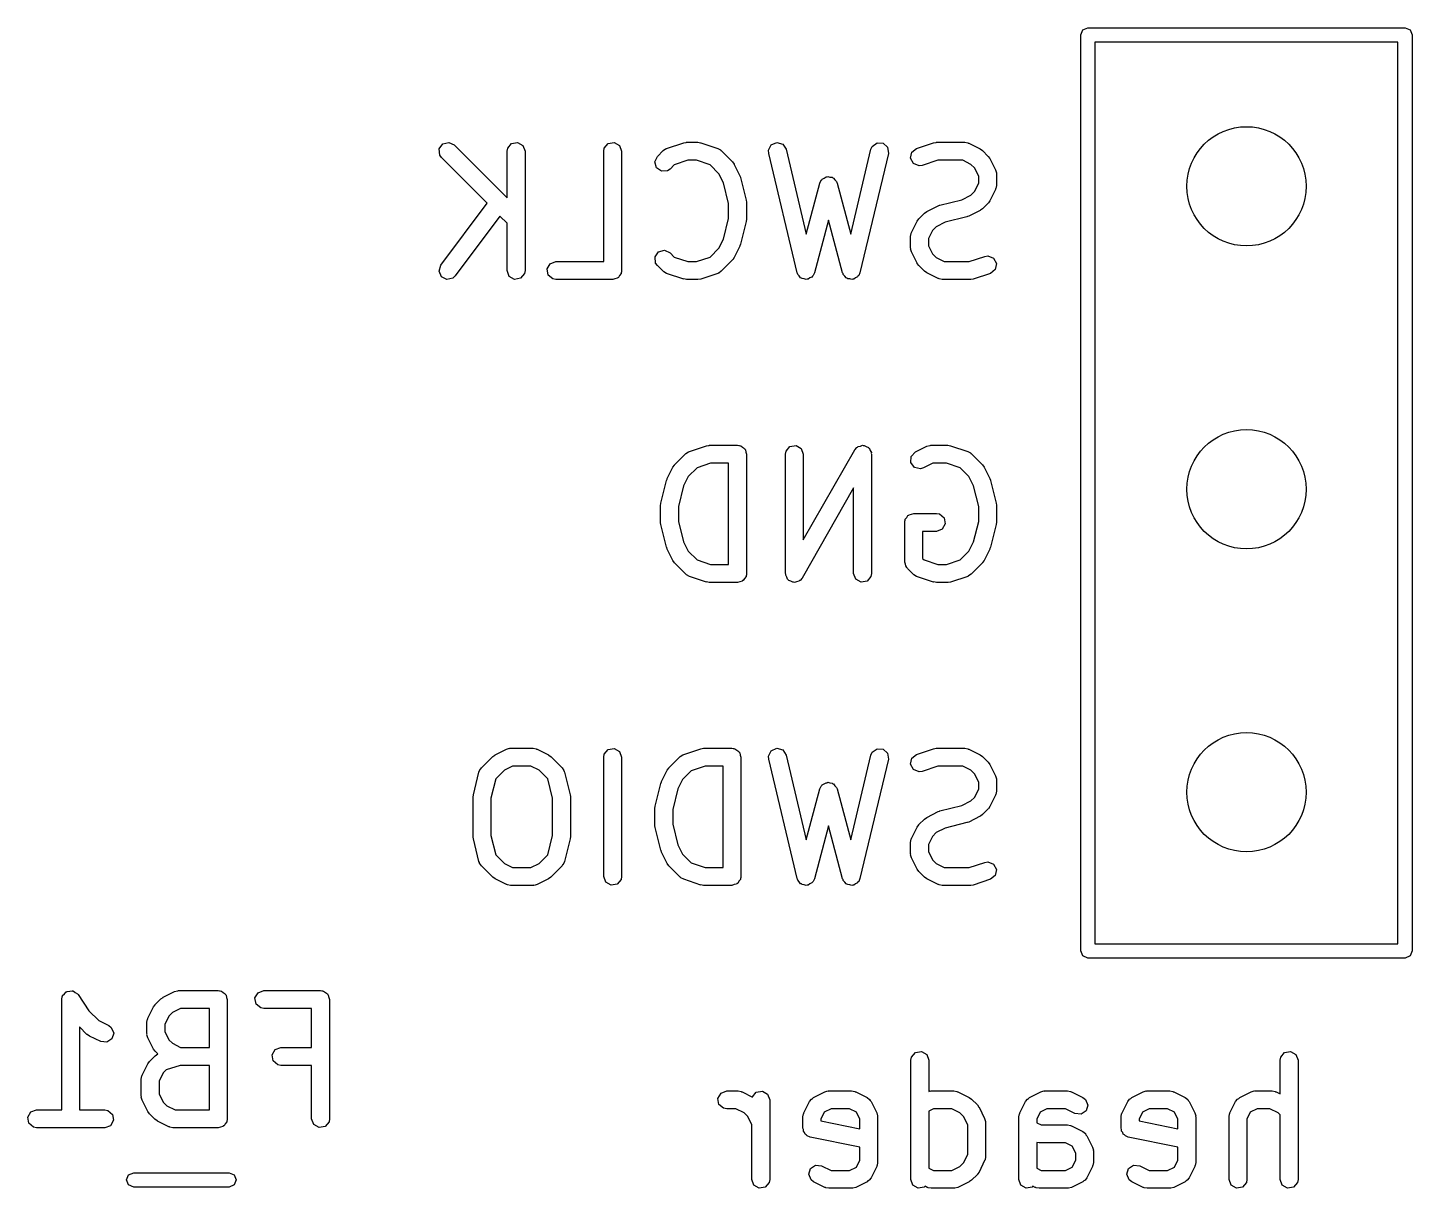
# Model space of a CAD drawing. Extents: x 65 to 231, y -134 to -59.
# Drawn here: x 138.37 to 149.98, y -122.45 to -112.72 of the extents above; entities that cross this region are included whole.
import ezdxf

# ---------------------------------------------------------------- set-up
doc = ezdxf.new("R2010")
doc.units = 0
doc.layers.add('BLACK', color=7, linetype='CONTINUOUS')

msp = doc.modelspace()

# ---------------------------------------------------------------- linework, layer by layer
at = {"layer": 'BLACK', "linetype": 'CONTINUOUS'}
for p, q in [((147.2, -112.776), (147.218, -112.734)), ((147.2, -120.456), (147.2, -112.776)), ((147.218, -112.734), (147.26, -112.716)), ((147.26, -112.716), (149.92, -112.716)), ((149.92, -112.716), (149.962, -112.734)), ((149.962, -112.734), (149.98, -112.776)), ((149.98, -112.776), (149.98, -120.456)), ((147.32, -112.836), (147.32, -120.396)), ((149.86, -112.836), (147.32, -112.836)), ((149.86, -120.396), (149.86, -112.836)), ((141.823, -113.733), (141.853, -113.691)), ((141.828, -113.784), (141.823, -113.733)), ((141.853, -113.691), (141.902, -113.678)), ((141.902, -113.678), (141.949, -113.699)), ((141.949, -113.699), (142.392, -114.143)), ((142.392, -113.752), (142.397, -113.727)), ((142.397, -113.727), (142.43, -113.687)), ((142.43, -113.687), (142.48, -113.679)), ((142.48, -113.679), (142.525, -113.704)), ((142.525, -113.704), (142.542, -113.752)), ((143.202, -113.752), (143.206, -113.727)), ((143.206, -113.727), (143.239, -113.687)), ((143.239, -113.687), (143.29, -113.679)), ((143.29, -113.679), (143.334, -113.704)), ((143.334, -113.704), (143.352, -113.752)), ((143.652, -113.795), (143.7, -113.747)), ((143.7, -113.747), (143.721, -113.732)), ((143.721, -113.732), (143.726, -113.732)), ((143.726, -113.732), (143.729, -113.729)), ((143.729, -113.729), (143.872, -113.681)), ((143.872, -113.681), (143.894, -113.678)), ((143.894, -113.678), (143.896, -113.677)), ((143.896, -113.677), (143.991, -113.677)), ((143.991, -113.677), (144.013, -113.681)), ((144.013, -113.681), (144.015, -113.681)), ((144.015, -113.681), (144.158, -113.729)), ((144.158, -113.729), (144.18, -113.741)), ((144.18, -113.741), (144.183, -113.745)), ((144.183, -113.745), (144.187, -113.747)), ((144.187, -113.747), (144.282, -113.842)), ((144.583, -113.744), (144.606, -113.698)), ((144.585, -113.77), (144.583, -113.744)), ((144.606, -113.698), (144.653, -113.678)), ((144.653, -113.678), (144.702, -113.692)), ((144.702, -113.692), (144.731, -113.735)), ((144.731, -113.735), (144.9, -114.446)), ((145.273, -114.446), (145.442, -113.735)), ((145.442, -113.735), (145.452, -113.711)), ((145.452, -113.711), (145.493, -113.681)), ((145.493, -113.681), (145.545, -113.684)), ((145.545, -113.684), (145.582, -113.719)), ((145.582, -113.719), (145.588, -113.77)), ((145.784, -113.761), (145.824, -113.729)), ((145.824, -113.729), (145.967, -113.681)), ((145.967, -113.681), (145.989, -113.678)), ((145.989, -113.678), (145.991, -113.677)), ((145.991, -113.677), (146.229, -113.677)), ((146.229, -113.677), (146.255, -113.682)), ((146.255, -113.682), (146.258, -113.685)), ((146.258, -113.685), (146.263, -113.685)), ((146.263, -113.685), (146.358, -113.733)), ((146.358, -113.733), (146.376, -113.746)), ((146.376, -113.746), (146.377, -113.747)), ((146.377, -113.747), (146.425, -113.795)), ((141.843, -113.805), (141.828, -113.784)), ((142.225, -114.188), (141.843, -113.805)), ((142.392, -114.143), (142.392, -113.752)), ((142.542, -113.752), (142.542, -114.752)), ((143.202, -114.677), (143.202, -113.752)), ((143.352, -113.752), (143.352, -114.752)), ((143.631, -113.841), (143.652, -113.795)), ((143.644, -113.891), (143.631, -113.841)), ((143.908, -113.827), (143.793, -113.866)), ((143.979, -113.827), (143.908, -113.827)), ((144.093, -113.866), (143.979, -113.827)), ((144.282, -113.842), (144.295, -113.861)), ((144.295, -113.861), (144.296, -113.862)), ((144.296, -113.862), (144.344, -113.957)), ((144.823, -114.77), (144.585, -113.77)), ((145.588, -113.77), (145.35, -114.77)), ((145.774, -113.811), (145.784, -113.761)), ((145.798, -113.856), (145.774, -113.811)), ((145.846, -113.875), (145.798, -113.856)), ((146.003, -113.827), (145.872, -113.871)), ((146.211, -113.827), (146.003, -113.827)), ((146.28, -113.862), (146.211, -113.827)), ((146.31, -113.892), (146.28, -113.862)), ((146.425, -113.795), (146.438, -113.813)), ((146.438, -113.813), (146.439, -113.814)), ((146.439, -113.814), (146.487, -113.909)), ((143.686, -113.92), (143.644, -113.891)), ((143.737, -113.916), (143.686, -113.92)), ((143.758, -113.901), (143.737, -113.916)), ((143.793, -113.866), (143.758, -113.901)), ((144.167, -113.94), (144.093, -113.866)), ((144.206, -114.017), (144.167, -113.94)), ((144.344, -113.957), (144.347, -113.969)), ((144.347, -113.969), (144.349, -113.972)), ((144.349, -113.972), (144.397, -114.163)), ((145.033, -113.985), (145.051, -113.977)), ((145.051, -113.977), (145.067, -113.966)), ((145.067, -113.966), (145.074, -113.966)), ((145.074, -113.966), (145.08, -113.963)), ((145.08, -113.963), (145.098, -113.968)), ((145.098, -113.968), (145.118, -113.97)), ((145.118, -113.97), (145.123, -113.975)), ((145.123, -113.975), (145.129, -113.977)), ((145.129, -113.977), (145.14, -113.993)), ((145.872, -113.871), (145.846, -113.875)), ((146.345, -113.961), (146.31, -113.892)), ((146.345, -114.02), (146.345, -113.961)), ((146.487, -113.909), (146.494, -113.934)), ((146.494, -113.934), (146.493, -113.939)), ((146.493, -113.939), (146.495, -113.943)), ((146.495, -113.943), (146.495, -114.038)), ((144.249, -114.19), (144.206, -114.017)), ((144.9, -114.446), (145.014, -114.019)), ((145.014, -114.019), (145.025, -113.995)), ((145.025, -113.995), (145.03, -113.991)), ((145.03, -113.991), (145.033, -113.985)), ((145.14, -113.993), (145.154, -114.006)), ((145.154, -114.006), (145.155, -114.013)), ((145.155, -114.013), (145.159, -114.019)), ((145.159, -114.019), (145.273, -114.446)), ((146.28, -114.119), (146.31, -114.089)), ((146.31, -114.089), (146.345, -114.02)), ((146.487, -114.072), (146.439, -114.167)), ((146.49, -114.064), (146.487, -114.067)), ((146.487, -114.067), (146.487, -114.072)), ((146.495, -114.038), (146.49, -114.064)), ((141.836, -114.707), (142.225, -114.188)), ((144.249, -114.315), (144.249, -114.19)), ((144.397, -114.163), (144.398, -114.178)), ((144.398, -114.178), (144.399, -114.181)), ((144.399, -114.181), (144.399, -114.324)), ((145.91, -114.257), (146.005, -114.209)), ((146.005, -114.209), (146.017, -114.205)), ((146.017, -114.205), (146.02, -114.203)), ((146.02, -114.203), (146.203, -114.158)), ((146.203, -114.158), (146.28, -114.119)), ((146.425, -114.186), (146.377, -114.234)), ((146.426, -114.185), (146.425, -114.186)), ((146.439, -114.167), (146.426, -114.185)), ((142.332, -114.295), (141.956, -114.797)), ((142.392, -114.355), (142.332, -114.295)), ((144.206, -114.488), (144.249, -114.315)), ((144.399, -114.324), (144.397, -114.339)), ((145.829, -114.338), (145.842, -114.32)), ((145.842, -114.32), (145.843, -114.318)), ((145.843, -114.318), (145.89, -114.271)), ((145.89, -114.271), (145.909, -114.258)), ((145.909, -114.258), (145.91, -114.257)), ((146.247, -114.301), (146.065, -114.347)), ((146.25, -114.299), (146.247, -114.301)), ((146.263, -114.296), (146.25, -114.299)), ((146.358, -114.248), (146.263, -114.296)), ((146.359, -114.247), (146.358, -114.248)), ((146.377, -114.234), (146.359, -114.247)), ((142.392, -114.752), (142.392, -114.355)), ((144.397, -114.342), (144.349, -114.532)), ((144.397, -114.339), (144.397, -114.342)), ((145.086, -114.329), (144.968, -114.772)), ((145.204, -114.772), (145.086, -114.329)), ((145.773, -114.467), (145.778, -114.441)), ((145.778, -114.441), (145.78, -114.438)), ((145.78, -114.438), (145.781, -114.433)), ((145.781, -114.433), (145.829, -114.338)), ((145.957, -114.416), (145.923, -114.484)), ((145.988, -114.385), (145.957, -114.416)), ((146.065, -114.347), (145.988, -114.385)), ((144.167, -114.565), (144.206, -114.488)), ((144.344, -114.548), (144.296, -114.643)), ((144.349, -114.532), (144.344, -114.544)), ((144.344, -114.544), (144.344, -114.548)), ((145.773, -114.562), (145.773, -114.467)), ((145.923, -114.484), (145.923, -114.544)), ((145.923, -114.544), (145.957, -114.613)), ((142.752, -114.695), (142.8, -114.677)), ((142.8, -114.677), (143.202, -114.677)), ((143.633, -114.638), (143.662, -114.596)), ((143.637, -114.689), (143.633, -114.638)), ((143.662, -114.596), (143.712, -114.582)), ((143.712, -114.582), (143.758, -114.604)), ((143.758, -114.604), (143.793, -114.639)), ((143.793, -114.639), (143.908, -114.677)), ((143.908, -114.677), (143.979, -114.677)), ((143.979, -114.677), (144.093, -114.639)), ((144.093, -114.639), (144.167, -114.565)), ((144.282, -114.663), (144.187, -114.758)), ((144.283, -114.661), (144.282, -114.663)), ((144.296, -114.643), (144.283, -114.661)), ((145.775, -114.566), (145.773, -114.562)), ((145.774, -114.57), (145.775, -114.566)), ((145.781, -114.595), (145.774, -114.57)), ((145.829, -114.691), (145.781, -114.595)), ((145.957, -114.613), (145.988, -114.643)), ((145.988, -114.643), (146.056, -114.677)), ((146.056, -114.677), (146.264, -114.677)), ((146.264, -114.677), (146.396, -114.634)), ((146.396, -114.634), (146.422, -114.63)), ((146.422, -114.63), (146.469, -114.649)), ((146.469, -114.649), (146.494, -114.694)), ((141.821, -114.756), (141.836, -114.707)), ((141.841, -114.804), (141.821, -114.756)), ((142.41, -114.801), (142.392, -114.752)), ((142.538, -114.778), (142.505, -114.817)), ((142.542, -114.752), (142.538, -114.778)), ((142.727, -114.739), (142.752, -114.695)), ((142.736, -114.79), (142.727, -114.739)), ((142.775, -114.823), (142.736, -114.79)), ((143.335, -114.793), (143.325, -114.81)), ((143.347, -114.778), (143.335, -114.793)), ((143.349, -114.768), (143.347, -114.778)), ((143.351, -114.765), (143.349, -114.768)), ((143.352, -114.752), (143.35, -114.762)), ((143.35, -114.762), (143.351, -114.765)), ((143.652, -114.71), (143.637, -114.689)), ((143.7, -114.758), (143.652, -114.71)), ((143.704, -114.76), (143.7, -114.758)), ((143.706, -114.764), (143.704, -114.76)), ((143.729, -114.776), (143.706, -114.764)), ((143.872, -114.824), (143.729, -114.776)), ((144.158, -114.776), (144.015, -114.824)), ((144.161, -114.773), (144.158, -114.776)), ((144.166, -114.773), (144.161, -114.773)), ((144.187, -114.758), (144.166, -114.773)), ((144.827, -114.776), (144.823, -114.77)), ((144.828, -114.784), (144.827, -114.776)), ((144.841, -114.797), (144.828, -114.784)), ((144.968, -114.772), (144.957, -114.795)), ((145.209, -114.778), (145.204, -114.772)), ((145.21, -114.786), (145.209, -114.778)), ((145.223, -114.799), (145.21, -114.786)), ((145.35, -114.77), (145.339, -114.794)), ((145.83, -114.692), (145.829, -114.691)), ((145.843, -114.71), (145.83, -114.692)), ((145.89, -114.758), (145.843, -114.71)), ((145.892, -114.758), (145.89, -114.758)), ((145.91, -114.772), (145.892, -114.758)), ((146.005, -114.819), (145.91, -114.772)), ((146.443, -114.776), (146.3, -114.824)), ((146.483, -114.744), (146.443, -114.776)), ((146.494, -114.694), (146.483, -114.744)), ((141.887, -114.827), (141.841, -114.804)), ((141.937, -114.815), (141.887, -114.827)), ((141.956, -114.797), (141.937, -114.815)), ((142.454, -114.826), (142.41, -114.801)), ((142.505, -114.817), (142.454, -114.826)), ((142.8, -114.827), (142.775, -114.823)), ((143.277, -114.827), (142.8, -114.827)), ((143.295, -114.821), (143.277, -114.827)), ((143.314, -114.817), (143.295, -114.821)), ((143.319, -114.812), (143.314, -114.817)), ((143.325, -114.81), (143.319, -114.812)), ((143.874, -114.823), (143.872, -114.824)), ((143.896, -114.827), (143.874, -114.823)), ((143.991, -114.827), (143.896, -114.827)), ((143.992, -114.827), (143.991, -114.827)), ((144.015, -114.824), (143.992, -114.827)), ((144.851, -114.813), (144.841, -114.797)), ((144.859, -114.815), (144.851, -114.813)), ((144.864, -114.82), (144.859, -114.815)), ((144.882, -114.822), (144.864, -114.82)), ((144.9, -114.827), (144.882, -114.822)), ((144.907, -114.824), (144.9, -114.827)), ((144.915, -114.825), (144.907, -114.824)), ((144.93, -114.814), (144.915, -114.825)), ((144.947, -114.807), (144.93, -114.814)), ((144.951, -114.8), (144.947, -114.807)), ((144.957, -114.795), (144.951, -114.8)), ((145.234, -114.814), (145.223, -114.799)), ((145.241, -114.816), (145.234, -114.814)), ((145.247, -114.821), (145.241, -114.816)), ((145.265, -114.822), (145.247, -114.821)), ((145.283, -114.827), (145.265, -114.822)), ((145.29, -114.824), (145.283, -114.827)), ((145.298, -114.824), (145.29, -114.824)), ((145.313, -114.813), (145.298, -114.824)), ((145.33, -114.805), (145.313, -114.813)), ((145.333, -114.798), (145.33, -114.805)), ((145.339, -114.794), (145.333, -114.798)), ((146.009, -114.82), (146.005, -114.819)), ((146.013, -114.823), (146.009, -114.82)), ((146.039, -114.827), (146.013, -114.823)), ((146.277, -114.827), (146.039, -114.827)), ((146.278, -114.827), (146.277, -114.827)), ((146.3, -114.824), (146.278, -114.827)), ((143.795, -116.382), (143.89, -116.287)), ((143.89, -116.287), (143.912, -116.272)), ((143.912, -116.272), (143.916, -116.272)), ((143.916, -116.272), (143.92, -116.269)), ((143.92, -116.269), (144.062, -116.221)), ((144.062, -116.221), (144.085, -116.218)), ((144.085, -116.218), (144.086, -116.217)), ((144.086, -116.217), (144.324, -116.217)), ((144.324, -116.217), (144.334, -116.219)), ((144.334, -116.219), (144.337, -116.219)), ((144.337, -116.219), (144.34, -116.22)), ((144.34, -116.22), (144.35, -116.222)), ((144.35, -116.222), (144.365, -116.234)), ((144.365, -116.234), (144.382, -116.244)), ((144.382, -116.244), (144.384, -116.251)), ((144.384, -116.251), (144.389, -116.255)), ((144.389, -116.255), (144.393, -116.274)), ((144.393, -116.274), (144.399, -116.292)), ((144.399, -116.292), (144.399, -117.292)), ((144.725, -116.292), (144.73, -116.267)), ((144.725, -117.292), (144.725, -116.292)), ((144.73, -116.267), (144.763, -116.227)), ((144.763, -116.227), (144.814, -116.219)), ((144.814, -116.219), (144.858, -116.244)), ((144.858, -116.244), (144.875, -116.292)), ((144.875, -117.01), (145.307, -116.255)), ((144.875, -116.292), (144.875, -117.01)), ((145.307, -116.255), (145.323, -116.235)), ((145.323, -116.235), (145.33, -116.233)), ((145.33, -116.233), (145.334, -116.227)), ((145.334, -116.227), (145.353, -116.224)), ((145.353, -116.224), (145.372, -116.217)), ((145.372, -116.217), (145.378, -116.22)), ((145.378, -116.22), (145.385, -116.219)), ((145.385, -116.219), (145.402, -116.228)), ((145.402, -116.228), (145.42, -116.235)), ((145.42, -116.235), (145.423, -116.241)), ((145.423, -116.241), (145.429, -116.244)), ((145.429, -116.244), (145.436, -116.262)), ((145.436, -116.262), (145.446, -116.279)), ((145.446, -116.279), (145.445, -116.286)), ((145.445, -116.286), (145.447, -116.292)), ((145.447, -116.292), (145.447, -117.292)), ((145.779, -116.31), (145.815, -116.273)), ((145.815, -116.273), (145.91, -116.225)), ((145.91, -116.225), (145.935, -116.218)), ((145.935, -116.218), (145.939, -116.219)), ((145.939, -116.219), (145.943, -116.217)), ((145.943, -116.217), (146.086, -116.217)), ((146.086, -116.217), (146.108, -116.221)), ((146.108, -116.221), (146.11, -116.221)), ((146.11, -116.221), (146.253, -116.269)), ((146.253, -116.269), (146.276, -116.281)), ((146.276, -116.281), (146.278, -116.285)), ((146.278, -116.285), (146.282, -116.287)), ((146.282, -116.287), (146.377, -116.382)), ((143.733, -116.497), (143.781, -116.402)), ((143.781, -116.402), (143.794, -116.384)), ((143.794, -116.384), (143.795, -116.382)), ((143.984, -116.406), (143.91, -116.48)), ((144.098, -116.367), (143.984, -116.406)), ((144.249, -116.367), (144.098, -116.367)), ((144.249, -117.217), (144.249, -116.367)), ((145.776, -116.361), (145.779, -116.31)), ((145.807, -116.403), (145.776, -116.361)), ((145.857, -116.415), (145.807, -116.403)), ((145.882, -116.407), (145.857, -116.415)), ((145.961, -116.367), (145.882, -116.407)), ((146.074, -116.367), (145.961, -116.367)), ((146.189, -116.406), (146.074, -116.367)), ((146.263, -116.48), (146.189, -116.406)), ((146.377, -116.382), (146.39, -116.401)), ((146.39, -116.401), (146.391, -116.402)), ((146.391, -116.402), (146.439, -116.497)), ((143.68, -116.703), (143.728, -116.512)), ((143.728, -116.512), (143.733, -116.5)), ((143.733, -116.5), (143.733, -116.497)), ((143.91, -116.48), (143.871, -116.557)), ((146.301, -116.557), (146.263, -116.48)), ((146.439, -116.497), (146.443, -116.509)), ((146.443, -116.509), (146.445, -116.512)), ((146.445, -116.512), (146.492, -116.703)), ((143.871, -116.557), (143.828, -116.73)), ((145.297, -116.575), (144.866, -117.33)), ((145.297, -117.292), (145.297, -116.575)), ((146.345, -116.73), (146.301, -116.557)), ((143.678, -116.721), (143.68, -116.706)), ((143.678, -116.864), (143.678, -116.721)), ((143.68, -116.706), (143.68, -116.703)), ((143.828, -116.73), (143.828, -116.855)), ((146.345, -116.855), (146.345, -116.73)), ((146.492, -116.703), (146.493, -116.718)), ((146.493, -116.718), (146.495, -116.721)), ((146.495, -116.721), (146.495, -116.864)), ((143.679, -116.867), (143.678, -116.864)), ((143.68, -116.882), (143.679, -116.867)), ((143.728, -117.072), (143.68, -116.882)), ((143.828, -116.855), (143.871, -117.028)), ((145.725, -116.864), (145.727, -116.854)), ((145.725, -117.197), (145.725, -116.864)), ((145.727, -116.851), (145.728, -116.848)), ((145.727, -116.854), (145.727, -116.851)), ((145.728, -116.848), (145.73, -116.838)), ((145.73, -116.838), (145.743, -116.823)), ((145.743, -116.823), (145.752, -116.806)), ((145.752, -116.806), (145.759, -116.804)), ((145.759, -116.804), (145.763, -116.799)), ((145.763, -116.799), (145.782, -116.795)), ((145.782, -116.795), (145.8, -116.789)), ((145.8, -116.789), (145.991, -116.789)), ((145.991, -116.789), (146.017, -116.793)), ((146.017, -116.793), (146.056, -116.826)), ((146.065, -116.877), (146.039, -116.921)), ((146.056, -116.826), (146.065, -116.877)), ((146.301, -117.028), (146.345, -116.855)), ((146.492, -116.882), (146.445, -117.072)), ((146.495, -116.864), (146.492, -116.879)), ((146.492, -116.879), (146.492, -116.882)), ((145.991, -116.939), (145.875, -116.939)), ((145.875, -116.939), (145.875, -117.166)), ((146.039, -116.921), (145.991, -116.939)), ((143.73, -117.075), (143.728, -117.072)), ((143.733, -117.088), (143.73, -117.075)), ((143.781, -117.183), (143.733, -117.088)), ((143.871, -117.028), (143.91, -117.105)), ((143.91, -117.105), (143.984, -117.179)), ((146.189, -117.179), (146.263, -117.105)), ((146.263, -117.105), (146.301, -117.028)), ((146.439, -117.088), (146.391, -117.183)), ((146.445, -117.072), (146.439, -117.084)), ((146.439, -117.084), (146.439, -117.088)), ((143.782, -117.184), (143.781, -117.183)), ((143.795, -117.203), (143.782, -117.184)), ((143.89, -117.298), (143.795, -117.203)), ((143.984, -117.179), (144.098, -117.217)), ((144.098, -117.217), (144.249, -117.217)), ((145.731, -117.213), (145.725, -117.197)), ((145.733, -117.229), (145.731, -117.213)), ((145.742, -117.242), (145.733, -117.229)), ((145.875, -117.166), (145.889, -117.179)), ((145.889, -117.179), (146.003, -117.217)), ((146.003, -117.217), (146.074, -117.217)), ((146.074, -117.217), (146.189, -117.179)), ((146.377, -117.203), (146.282, -117.298)), ((146.378, -117.201), (146.377, -117.203)), ((146.391, -117.183), (146.378, -117.201)), ((143.894, -117.3), (143.89, -117.298)), ((143.897, -117.304), (143.894, -117.3)), ((143.92, -117.316), (143.897, -117.304)), ((144.062, -117.364), (143.92, -117.316)), ((144.382, -117.333), (144.372, -117.35)), ((144.395, -117.318), (144.382, -117.333)), ((144.396, -117.308), (144.395, -117.318)), ((144.398, -117.305), (144.396, -117.308)), ((144.399, -117.292), (144.398, -117.302)), ((144.398, -117.302), (144.398, -117.305)), ((144.728, -117.299), (144.725, -117.292)), ((144.727, -117.306), (144.728, -117.299)), ((144.736, -117.322), (144.727, -117.306)), ((144.743, -117.341), (144.736, -117.322)), ((144.749, -117.344), (144.743, -117.341)), ((144.753, -117.35), (144.749, -117.344)), ((144.866, -117.33), (144.849, -117.35)), ((145.314, -117.341), (145.297, -117.292)), ((145.359, -117.366), (145.314, -117.341)), ((145.442, -117.318), (145.409, -117.357)), ((145.447, -117.292), (145.442, -117.318)), ((145.743, -117.245), (145.742, -117.242)), ((145.745, -117.246), (145.743, -117.245)), ((145.747, -117.25), (145.745, -117.246)), ((145.795, -117.298), (145.747, -117.25)), ((145.799, -117.3), (145.795, -117.298)), ((145.801, -117.304), (145.799, -117.3)), ((145.824, -117.316), (145.801, -117.304)), ((145.967, -117.364), (145.824, -117.316)), ((146.253, -117.316), (146.11, -117.364)), ((146.256, -117.313), (146.253, -117.316)), ((146.261, -117.313), (146.256, -117.313)), ((146.282, -117.298), (146.261, -117.313)), ((144.064, -117.363), (144.062, -117.364)), ((144.086, -117.367), (144.064, -117.363)), ((144.324, -117.367), (144.086, -117.367)), ((144.343, -117.361), (144.324, -117.367)), ((144.362, -117.357), (144.343, -117.361)), ((144.366, -117.352), (144.362, -117.357)), ((144.372, -117.35), (144.366, -117.352)), ((144.771, -117.357), (144.753, -117.35)), ((144.787, -117.366), (144.771, -117.357)), ((144.794, -117.365), (144.787, -117.366)), ((144.801, -117.367), (144.794, -117.365)), ((144.819, -117.361), (144.801, -117.367)), ((144.838, -117.357), (144.819, -117.361)), ((144.842, -117.352), (144.838, -117.357)), ((144.849, -117.35), (144.842, -117.352)), ((145.409, -117.357), (145.359, -117.366)), ((145.969, -117.363), (145.967, -117.364)), ((145.991, -117.367), (145.969, -117.363)), ((146.086, -117.367), (145.991, -117.367)), ((146.088, -117.367), (146.086, -117.367)), ((146.11, -117.364), (146.088, -117.367)), ((142.176, -118.922), (142.271, -118.827)), ((142.271, -118.827), (142.29, -118.814)), ((142.29, -118.814), (142.291, -118.813)), ((142.291, -118.813), (142.386, -118.765)), ((142.386, -118.765), (142.411, -118.758)), ((142.411, -118.758), (142.415, -118.759)), ((142.415, -118.759), (142.42, -118.757)), ((142.42, -118.757), (142.61, -118.757)), ((142.61, -118.757), (142.636, -118.762)), ((142.636, -118.762), (142.639, -118.765)), ((142.639, -118.765), (142.644, -118.765)), ((142.644, -118.765), (142.739, -118.813)), ((142.739, -118.813), (142.757, -118.826)), ((142.757, -118.826), (142.758, -118.827)), ((142.758, -118.827), (142.854, -118.922)), ((143.202, -118.832), (143.206, -118.807)), ((143.202, -119.832), (143.202, -118.832)), ((143.206, -118.807), (143.239, -118.767)), ((143.239, -118.767), (143.29, -118.759)), ((143.29, -118.759), (143.334, -118.784)), ((143.334, -118.784), (143.352, -118.832)), ((143.352, -118.832), (143.352, -119.832)), ((143.747, -118.922), (143.843, -118.827)), ((143.843, -118.827), (143.864, -118.812)), ((143.864, -118.812), (143.868, -118.812)), ((143.868, -118.812), (143.872, -118.809)), ((143.872, -118.809), (144.015, -118.761)), ((144.015, -118.761), (144.037, -118.758)), ((144.037, -118.758), (144.039, -118.757)), ((144.039, -118.757), (144.277, -118.757)), ((144.277, -118.757), (144.286, -118.759)), ((144.286, -118.759), (144.29, -118.759)), ((144.29, -118.759), (144.293, -118.76)), ((144.293, -118.76), (144.302, -118.762)), ((144.302, -118.762), (144.317, -118.774)), ((144.317, -118.774), (144.334, -118.784)), ((144.334, -118.784), (144.336, -118.791)), ((144.336, -118.791), (144.342, -118.795)), ((144.342, -118.795), (144.345, -118.814)), ((144.345, -118.814), (144.352, -118.832)), ((144.352, -118.832), (144.352, -119.832)), ((144.583, -118.824), (144.606, -118.778)), ((144.585, -118.85), (144.583, -118.824)), ((144.823, -119.85), (144.585, -118.85)), ((144.606, -118.778), (144.653, -118.758)), ((144.653, -118.758), (144.702, -118.772)), ((144.702, -118.772), (144.731, -118.815)), ((144.731, -118.815), (144.9, -119.526)), ((145.273, -119.526), (145.442, -118.815)), ((145.588, -118.85), (145.35, -119.85)), ((145.442, -118.815), (145.452, -118.791)), ((145.452, -118.791), (145.493, -118.761)), ((145.493, -118.761), (145.545, -118.764)), ((145.545, -118.764), (145.582, -118.799)), ((145.582, -118.799), (145.588, -118.85)), ((145.774, -118.891), (145.784, -118.841)), ((145.784, -118.841), (145.824, -118.809)), ((145.824, -118.809), (145.967, -118.761)), ((145.967, -118.761), (145.989, -118.758)), ((145.989, -118.758), (145.991, -118.757)), ((145.991, -118.757), (146.229, -118.757)), ((146.229, -118.757), (146.255, -118.762)), ((146.255, -118.762), (146.258, -118.765)), ((146.258, -118.765), (146.263, -118.765)), ((146.263, -118.765), (146.358, -118.813)), ((146.358, -118.813), (146.376, -118.826)), ((146.376, -118.826), (146.377, -118.827)), ((146.377, -118.827), (146.425, -118.875)), ((142.109, -119.148), (142.156, -118.957)), ((142.156, -118.957), (142.167, -118.933)), ((142.167, -118.933), (142.173, -118.929)), ((142.173, -118.929), (142.176, -118.922)), ((142.369, -118.942), (142.297, -119.014)), ((142.437, -118.907), (142.369, -118.942)), ((142.592, -118.907), (142.437, -118.907)), ((142.661, -118.942), (142.592, -118.907)), ((142.733, -119.014), (142.661, -118.942)), ((142.854, -118.922), (142.868, -118.944)), ((142.868, -118.944), (142.869, -118.951)), ((142.869, -118.951), (142.873, -118.957)), ((142.873, -118.957), (142.921, -119.148)), ((143.686, -119.037), (143.733, -118.942)), ((143.733, -118.942), (143.747, -118.924)), ((143.747, -118.924), (143.747, -118.922)), ((143.936, -118.946), (143.862, -119.02)), ((144.051, -118.907), (143.936, -118.946)), ((144.202, -118.907), (144.051, -118.907)), ((144.202, -119.757), (144.202, -118.907)), ((145.798, -118.936), (145.774, -118.891)), ((145.846, -118.955), (145.798, -118.936)), ((145.872, -118.951), (145.846, -118.955)), ((146.003, -118.907), (145.872, -118.951)), ((146.211, -118.907), (146.003, -118.907)), ((146.28, -118.942), (146.211, -118.907)), ((146.31, -118.972), (146.28, -118.942)), ((146.425, -118.875), (146.438, -118.893)), ((146.438, -118.893), (146.439, -118.894)), ((146.439, -118.894), (146.487, -118.989)), ((142.297, -119.014), (142.256, -119.175)), ((142.773, -119.175), (142.733, -119.014)), ((143.632, -119.243), (143.68, -119.052)), ((143.68, -119.052), (143.685, -119.04)), ((143.685, -119.04), (143.686, -119.037)), ((143.862, -119.02), (143.824, -119.097)), ((145.014, -119.099), (145.025, -119.075)), ((145.025, -119.075), (145.03, -119.071)), ((145.03, -119.071), (145.033, -119.065)), ((145.033, -119.065), (145.051, -119.057)), ((145.051, -119.057), (145.067, -119.046)), ((145.067, -119.046), (145.074, -119.046)), ((145.074, -119.046), (145.08, -119.043)), ((145.08, -119.043), (145.098, -119.048)), ((145.098, -119.048), (145.118, -119.05)), ((145.118, -119.05), (145.123, -119.055)), ((145.123, -119.055), (145.129, -119.057)), ((145.129, -119.057), (145.14, -119.073)), ((145.14, -119.073), (145.154, -119.086)), ((145.154, -119.086), (145.155, -119.093)), ((146.345, -119.041), (146.31, -118.972)), ((146.345, -119.1), (146.345, -119.041)), ((146.487, -118.989), (146.494, -119.014)), ((146.494, -119.014), (146.493, -119.019)), ((146.493, -119.019), (146.495, -119.023)), ((146.495, -119.023), (146.495, -119.118)), ((142.106, -119.166), (142.109, -119.151)), ((142.106, -119.499), (142.106, -119.166)), ((142.109, -119.151), (142.109, -119.148)), ((142.256, -119.175), (142.256, -119.49)), ((142.773, -119.49), (142.773, -119.175)), ((142.921, -119.148), (142.922, -119.162)), ((142.922, -119.162), (142.923, -119.166)), ((142.923, -119.166), (142.923, -119.499)), ((143.824, -119.097), (143.78, -119.27)), ((144.9, -119.526), (145.014, -119.099)), ((145.155, -119.093), (145.159, -119.099)), ((145.159, -119.099), (145.273, -119.526)), ((146.203, -119.238), (146.28, -119.199)), ((146.28, -119.199), (146.31, -119.169)), ((146.31, -119.169), (146.345, -119.1)), ((146.487, -119.152), (146.439, -119.247)), ((146.49, -119.144), (146.487, -119.147)), ((146.487, -119.147), (146.487, -119.152)), ((146.495, -119.118), (146.49, -119.144)), ((143.63, -119.261), (143.633, -119.246)), ((143.63, -119.404), (143.63, -119.261)), ((143.633, -119.246), (143.632, -119.243)), ((143.78, -119.27), (143.78, -119.395)), ((145.91, -119.337), (146.005, -119.289)), ((146.005, -119.289), (146.017, -119.285)), ((146.017, -119.285), (146.02, -119.283)), ((146.02, -119.283), (146.203, -119.238)), ((146.377, -119.314), (146.359, -119.327)), ((146.425, -119.266), (146.377, -119.314)), ((146.426, -119.265), (146.425, -119.266)), ((146.439, -119.247), (146.426, -119.265)), ((143.631, -119.407), (143.63, -119.404)), ((143.632, -119.422), (143.631, -119.407)), ((143.68, -119.612), (143.632, -119.422)), ((143.78, -119.395), (143.824, -119.568)), ((145.086, -119.409), (144.968, -119.852)), ((145.204, -119.852), (145.086, -119.409)), ((145.781, -119.513), (145.829, -119.418)), ((145.829, -119.418), (145.842, -119.4)), ((145.842, -119.4), (145.843, -119.398)), ((145.843, -119.398), (145.89, -119.351)), ((145.89, -119.351), (145.909, -119.338)), ((145.909, -119.338), (145.91, -119.337)), ((146.065, -119.427), (145.988, -119.465)), ((146.247, -119.381), (146.065, -119.427)), ((146.25, -119.379), (146.247, -119.381)), ((146.263, -119.376), (146.25, -119.379)), ((146.358, -119.328), (146.263, -119.376)), ((146.359, -119.327), (146.358, -119.328)), ((142.108, -119.502), (142.106, -119.499)), ((142.109, -119.517), (142.108, -119.502)), ((142.156, -119.708), (142.109, -119.517)), ((142.256, -119.49), (142.297, -119.651)), ((142.733, -119.651), (142.773, -119.49)), ((142.921, -119.517), (142.873, -119.708)), ((142.923, -119.499), (142.92, -119.514)), ((142.92, -119.514), (142.921, -119.517)), ((145.773, -119.547), (145.778, -119.521)), ((145.773, -119.642), (145.773, -119.547)), ((145.778, -119.521), (145.78, -119.518)), ((145.78, -119.518), (145.781, -119.513)), ((145.957, -119.496), (145.923, -119.564)), ((145.988, -119.465), (145.957, -119.496)), ((142.297, -119.651), (142.369, -119.723)), ((142.661, -119.723), (142.733, -119.651)), ((143.682, -119.615), (143.68, -119.612)), ((143.686, -119.628), (143.682, -119.615)), ((143.733, -119.723), (143.686, -119.628)), ((143.824, -119.568), (143.862, -119.645)), ((143.862, -119.645), (143.936, -119.719)), ((145.775, -119.646), (145.773, -119.642)), ((145.774, -119.65), (145.775, -119.646)), ((145.781, -119.675), (145.774, -119.65)), ((145.923, -119.564), (145.923, -119.624)), ((145.923, -119.624), (145.957, -119.693)), ((142.16, -119.714), (142.156, -119.708)), ((142.161, -119.721), (142.16, -119.714)), ((142.176, -119.743), (142.161, -119.721)), ((142.271, -119.838), (142.176, -119.743)), ((142.369, -119.723), (142.437, -119.757)), ((142.437, -119.757), (142.592, -119.757)), ((142.592, -119.757), (142.661, -119.723)), ((142.854, -119.743), (142.758, -119.838)), ((142.857, -119.736), (142.854, -119.743)), ((142.863, -119.732), (142.857, -119.736)), ((142.873, -119.708), (142.863, -119.732)), ((143.735, -119.724), (143.733, -119.723)), ((143.747, -119.743), (143.735, -119.724)), ((143.843, -119.838), (143.747, -119.743)), ((143.936, -119.719), (144.051, -119.757)), ((144.051, -119.757), (144.202, -119.757)), ((145.829, -119.771), (145.781, -119.675)), ((145.83, -119.772), (145.829, -119.771)), ((145.843, -119.79), (145.83, -119.772)), ((145.957, -119.693), (145.988, -119.723)), ((145.988, -119.723), (146.056, -119.757)), ((146.056, -119.757), (146.264, -119.757)), ((146.264, -119.757), (146.396, -119.714)), ((146.396, -119.714), (146.422, -119.71)), ((146.422, -119.71), (146.469, -119.729)), ((146.469, -119.729), (146.494, -119.774)), ((146.494, -119.774), (146.483, -119.824)), ((142.273, -119.838), (142.271, -119.838)), ((142.291, -119.852), (142.273, -119.838)), ((142.386, -119.899), (142.291, -119.852)), ((142.39, -119.9), (142.386, -119.899)), ((142.394, -119.903), (142.39, -119.9)), ((142.644, -119.899), (142.619, -119.907)), ((142.739, -119.852), (142.644, -119.899)), ((142.74, -119.851), (142.739, -119.852)), ((142.758, -119.838), (142.74, -119.851)), ((143.219, -119.881), (143.202, -119.832)), ((143.264, -119.906), (143.219, -119.881)), ((143.314, -119.897), (143.264, -119.906)), ((143.347, -119.858), (143.314, -119.897)), ((143.352, -119.832), (143.347, -119.858)), ((143.847, -119.84), (143.843, -119.838)), ((143.849, -119.844), (143.847, -119.84)), ((143.872, -119.856), (143.849, -119.844)), ((144.015, -119.904), (143.872, -119.856)), ((144.314, -119.897), (144.295, -119.901)), ((144.319, -119.892), (144.314, -119.897)), ((144.325, -119.89), (144.319, -119.892)), ((144.335, -119.873), (144.325, -119.89)), ((144.347, -119.858), (144.335, -119.873)), ((144.349, -119.848), (144.347, -119.858)), ((144.351, -119.845), (144.349, -119.848)), ((144.352, -119.832), (144.35, -119.842)), ((144.35, -119.842), (144.351, -119.845)), ((144.827, -119.856), (144.823, -119.85)), ((144.828, -119.864), (144.827, -119.856)), ((144.841, -119.877), (144.828, -119.864)), ((144.851, -119.893), (144.841, -119.877)), ((144.859, -119.895), (144.851, -119.893)), ((144.864, -119.9), (144.859, -119.895)), ((144.882, -119.902), (144.864, -119.9)), ((144.93, -119.894), (144.915, -119.905)), ((144.947, -119.887), (144.93, -119.894)), ((144.951, -119.88), (144.947, -119.887)), ((144.957, -119.875), (144.951, -119.88)), ((144.968, -119.852), (144.957, -119.875)), ((145.209, -119.858), (145.204, -119.852)), ((145.21, -119.866), (145.209, -119.858)), ((145.223, -119.879), (145.21, -119.866)), ((145.234, -119.894), (145.223, -119.879)), ((145.241, -119.896), (145.234, -119.894)), ((145.247, -119.901), (145.241, -119.896)), ((145.313, -119.893), (145.298, -119.904)), ((145.33, -119.885), (145.313, -119.893)), ((145.333, -119.878), (145.33, -119.885)), ((145.339, -119.874), (145.333, -119.878)), ((145.35, -119.85), (145.339, -119.874)), ((145.89, -119.838), (145.843, -119.79)), ((145.892, -119.838), (145.89, -119.838)), ((145.91, -119.852), (145.892, -119.838)), ((146.005, -119.899), (145.91, -119.852)), ((146.009, -119.9), (146.005, -119.899)), ((146.013, -119.903), (146.009, -119.9)), ((146.443, -119.856), (146.3, -119.904)), ((146.483, -119.824), (146.443, -119.856)), ((142.42, -119.907), (142.394, -119.903)), ((142.61, -119.907), (142.42, -119.907)), ((142.614, -119.906), (142.61, -119.907)), ((142.619, -119.907), (142.614, -119.906)), ((144.016, -119.903), (144.015, -119.904)), ((144.039, -119.907), (144.016, -119.903)), ((144.277, -119.907), (144.039, -119.907)), ((144.295, -119.901), (144.277, -119.907)), ((144.9, -119.907), (144.882, -119.902)), ((144.907, -119.904), (144.9, -119.907)), ((144.915, -119.905), (144.907, -119.904)), ((145.265, -119.902), (145.247, -119.901)), ((145.283, -119.907), (145.265, -119.902)), ((145.29, -119.904), (145.283, -119.907)), ((145.298, -119.904), (145.29, -119.904)), ((146.039, -119.907), (146.013, -119.903)), ((146.277, -119.907), (146.039, -119.907)), ((146.278, -119.907), (146.277, -119.907)), ((146.3, -119.904), (146.278, -119.907)), ((147.218, -120.498), (147.2, -120.456)), ((147.32, -120.396), (149.86, -120.396)), ((149.98, -120.456), (149.962, -120.498)), ((147.26, -120.516), (147.218, -120.498)), ((149.92, -120.516), (147.26, -120.516)), ((149.962, -120.498), (149.92, -120.516)), ((138.666, -120.831), (138.681, -120.816)), ((138.681, -120.816), (138.695, -120.799)), ((138.695, -120.799), (138.7, -120.799)), ((138.7, -120.799), (138.703, -120.796)), ((138.703, -120.796), (138.725, -120.794)), ((138.725, -120.794), (138.746, -120.791)), ((138.746, -120.791), (138.75, -120.793)), ((138.75, -120.793), (138.754, -120.792)), ((138.754, -120.792), (138.772, -120.805)), ((138.772, -120.805), (138.79, -120.816)), ((138.79, -120.816), (138.792, -120.82)), ((138.792, -120.82), (138.795, -120.823)), ((138.795, -120.823), (138.886, -120.959)), ((139.509, -120.845), (139.604, -120.797)), ((139.604, -120.797), (139.629, -120.79)), ((139.629, -120.79), (139.633, -120.791)), ((139.633, -120.791), (139.638, -120.789)), ((139.638, -120.789), (139.971, -120.789)), ((139.971, -120.789), (139.981, -120.791)), ((139.981, -120.791), (139.984, -120.791)), ((139.984, -120.791), (139.987, -120.792)), ((139.987, -120.792), (139.997, -120.794)), ((139.997, -120.794), (140.012, -120.806)), ((140.012, -120.806), (140.028, -120.816)), ((140.028, -120.816), (140.031, -120.823)), ((140.031, -120.823), (140.036, -120.827)), ((140.036, -120.827), (140.039, -120.846)), ((140.278, -120.851), (140.304, -120.807)), ((140.304, -120.807), (140.352, -120.789)), ((140.352, -120.789), (140.828, -120.789)), ((140.828, -120.789), (140.838, -120.791)), ((140.838, -120.791), (140.841, -120.791)), ((140.841, -120.791), (140.844, -120.792)), ((140.844, -120.792), (140.854, -120.794)), ((140.854, -120.794), (140.869, -120.806)), ((140.869, -120.806), (140.886, -120.816)), ((140.886, -120.816), (140.888, -120.823)), ((140.888, -120.823), (140.893, -120.827)), ((140.893, -120.827), (140.897, -120.846)), ((138.658, -120.864), (138.662, -120.839)), ((138.658, -121.789), (138.658, -120.864)), ((138.662, -120.839), (138.665, -120.835)), ((138.665, -120.835), (138.666, -120.831)), ((139.38, -121.021), (139.428, -120.926)), ((139.428, -120.926), (139.441, -120.908)), ((139.441, -120.908), (139.442, -120.907)), ((139.442, -120.907), (139.489, -120.859)), ((139.489, -120.859), (139.508, -120.846)), ((139.508, -120.846), (139.509, -120.845)), ((139.655, -120.939), (139.587, -120.974)), ((139.896, -120.939), (139.655, -120.939)), ((139.896, -121.266), (139.896, -120.939)), ((140.039, -120.846), (140.046, -120.864)), ((140.046, -120.864), (140.046, -121.864)), ((140.287, -120.902), (140.278, -120.851)), ((140.326, -120.935), (140.287, -120.902)), ((140.352, -120.939), (140.326, -120.935)), ((140.753, -120.939), (140.352, -120.939)), ((140.753, -121.266), (140.753, -120.939)), ((140.897, -120.846), (140.903, -120.864)), ((140.903, -120.864), (140.903, -121.864)), ((138.886, -120.959), (138.968, -121.041)), ((138.968, -121.041), (139.052, -121.083)), ((139.372, -121.055), (139.377, -121.029)), ((139.372, -121.15), (139.372, -121.055)), ((139.377, -121.029), (139.38, -121.026)), ((139.38, -121.026), (139.38, -121.021)), ((139.556, -121.004), (139.522, -121.073)), ((139.587, -120.974), (139.556, -121.004)), ((138.87, -121.156), (138.808, -121.093)), ((138.808, -121.093), (138.808, -121.789)), ((138.872, -121.156), (138.87, -121.156)), ((138.89, -121.17), (138.872, -121.156)), ((138.985, -121.217), (138.89, -121.17)), ((139.052, -121.083), (139.073, -121.099)), ((139.073, -121.099), (139.094, -121.146)), ((139.094, -121.146), (139.079, -121.195)), ((139.374, -121.154), (139.372, -121.15)), ((139.373, -121.159), (139.374, -121.154)), ((139.38, -121.184), (139.373, -121.159)), ((139.522, -121.073), (139.522, -121.132)), ((139.522, -121.132), (139.556, -121.201)), ((139.036, -121.223), (138.985, -121.217)), ((139.079, -121.195), (139.036, -121.223)), ((139.428, -121.279), (139.38, -121.184)), ((139.429, -121.28), (139.428, -121.279)), ((139.442, -121.298), (139.429, -121.28)), ((139.556, -121.201), (139.587, -121.231)), ((139.587, -121.231), (139.655, -121.266)), ((139.655, -121.266), (139.896, -121.266)), ((140.421, -121.328), (140.447, -121.283)), ((140.447, -121.283), (140.495, -121.266)), ((140.495, -121.266), (140.753, -121.266)), ((139.333, -121.498), (139.38, -121.402)), ((139.38, -121.402), (139.393, -121.384)), ((139.393, -121.384), (139.394, -121.383)), ((139.394, -121.383), (139.442, -121.335)), ((139.464, -121.32), (139.442, -121.298)), ((139.442, -121.335), (139.463, -121.32)), ((139.463, -121.32), (139.464, -121.32)), ((140.43, -121.378), (140.421, -121.328)), ((140.469, -121.411), (140.43, -121.378)), ((145.777, -121.372), (145.781, -121.347)), ((145.777, -122.372), (145.777, -121.372)), ((145.781, -121.347), (145.814, -121.307)), ((145.814, -121.307), (145.865, -121.299)), ((145.865, -121.299), (145.909, -121.324)), ((145.909, -121.324), (145.927, -121.372)), ((145.927, -121.372), (145.927, -121.635)), ((148.872, -121.372), (148.877, -121.347)), ((148.872, -121.656), (148.872, -121.372)), ((148.877, -121.347), (148.91, -121.307)), ((148.91, -121.307), (148.96, -121.299)), ((148.96, -121.299), (149.005, -121.324)), ((149.005, -121.324), (149.022, -121.372)), ((149.022, -121.372), (149.022, -122.372)), ((139.325, -121.531), (139.329, -121.505)), ((139.329, -121.505), (139.332, -121.502)), ((139.332, -121.502), (139.333, -121.498)), ((139.509, -121.48), (139.475, -121.549)), ((139.535, -121.454), (139.509, -121.48)), ((139.65, -121.416), (139.535, -121.454)), ((139.896, -121.416), (139.65, -121.416)), ((139.896, -121.789), (139.896, -121.416)), ((140.495, -121.416), (140.469, -121.411)), ((140.753, -121.416), (140.495, -121.416)), ((140.753, -121.864), (140.753, -121.416)), ((139.325, -121.674), (139.325, -121.531)), ((139.475, -121.549), (139.475, -121.656)), ((144.185, -121.648), (144.233, -121.631)), ((144.233, -121.631), (144.328, -121.631)), ((144.328, -121.631), (144.354, -121.635)), ((144.354, -121.635), (144.357, -121.638)), ((144.357, -121.638), (144.362, -121.639)), ((144.362, -121.639), (144.448, -121.682)), ((144.448, -121.68), (144.481, -121.641)), ((144.481, -121.641), (144.532, -121.632)), ((144.532, -121.632), (144.576, -121.658)), ((144.961, -121.686), (145.056, -121.639)), ((145.056, -121.639), (145.081, -121.631)), ((145.081, -121.631), (145.086, -121.632)), ((145.086, -121.632), (145.09, -121.631)), ((145.09, -121.631), (145.28, -121.631)), ((145.28, -121.631), (145.306, -121.635)), ((145.306, -121.635), (145.31, -121.638)), ((145.31, -121.638), (145.314, -121.639)), ((145.314, -121.639), (145.409, -121.686)), ((145.927, -121.635), (145.939, -121.631)), ((145.939, -121.631), (145.943, -121.632)), ((145.943, -121.632), (145.947, -121.631)), ((145.947, -121.631), (146.138, -121.631)), ((146.138, -121.631), (146.163, -121.635)), ((146.163, -121.635), (146.167, -121.638)), ((146.167, -121.638), (146.171, -121.639)), ((146.171, -121.639), (146.266, -121.686)), ((146.771, -121.686), (146.866, -121.639)), ((146.866, -121.639), (146.891, -121.631)), ((146.891, -121.631), (146.895, -121.632)), ((146.895, -121.632), (146.9, -121.631)), ((146.9, -121.631), (147.09, -121.631)), ((147.09, -121.631), (147.116, -121.635)), ((147.116, -121.635), (147.119, -121.638)), ((147.119, -121.638), (147.124, -121.639)), ((147.124, -121.639), (147.219, -121.686)), ((147.628, -121.686), (147.723, -121.639)), ((147.723, -121.639), (147.748, -121.631)), ((147.748, -121.631), (147.752, -121.632)), ((147.752, -121.632), (147.757, -121.631)), ((147.757, -121.631), (147.947, -121.631)), ((147.947, -121.631), (147.973, -121.635)), ((147.973, -121.635), (147.976, -121.638)), ((147.976, -121.638), (147.981, -121.639)), ((147.981, -121.639), (148.076, -121.686)), ((148.533, -121.686), (148.628, -121.639)), ((148.628, -121.639), (148.653, -121.631)), ((148.653, -121.631), (148.657, -121.632)), ((148.657, -121.632), (148.661, -121.631)), ((148.661, -121.631), (148.804, -121.631)), ((148.804, -121.631), (148.83, -121.635)), ((148.83, -121.635), (148.833, -121.638)), ((148.833, -121.638), (148.838, -121.639)), ((148.838, -121.639), (148.872, -121.656)), ((139.326, -121.678), (139.325, -121.674)), ((139.325, -121.682), (139.326, -121.678)), ((139.333, -121.707), (139.325, -121.682)), ((139.38, -121.803), (139.333, -121.707)), ((139.475, -121.656), (139.509, -121.725)), ((139.509, -121.725), (139.539, -121.755)), ((139.539, -121.755), (139.608, -121.789)), ((144.159, -121.693), (144.185, -121.648)), ((144.168, -121.743), (144.159, -121.693)), ((144.207, -121.776), (144.168, -121.743)), ((144.448, -121.682), (144.448, -121.68)), ((144.576, -121.658), (144.594, -121.706)), ((144.594, -121.706), (144.594, -122.372)), ((144.88, -121.815), (144.928, -121.72)), ((144.928, -121.72), (144.943, -121.699)), ((144.943, -121.699), (144.953, -121.694)), ((144.953, -121.694), (144.961, -121.686)), ((145.409, -121.686), (145.43, -121.702)), ((145.43, -121.702), (145.435, -121.712)), ((145.435, -121.712), (145.443, -121.72)), ((145.443, -121.72), (145.49, -121.815)), ((146.266, -121.686), (146.284, -121.7)), ((146.284, -121.7), (146.286, -121.7)), ((146.286, -121.7), (146.334, -121.748)), ((146.334, -121.748), (146.346, -121.766)), ((146.69, -121.815), (146.737, -121.72)), ((146.737, -121.72), (146.753, -121.699)), ((146.753, -121.699), (146.763, -121.694)), ((146.763, -121.694), (146.771, -121.686)), ((147.219, -121.686), (147.24, -121.702)), ((147.24, -121.702), (147.26, -121.749)), ((147.26, -121.749), (147.245, -121.798)), ((147.547, -121.815), (147.594, -121.72)), ((147.594, -121.72), (147.61, -121.699)), ((147.61, -121.699), (147.62, -121.694)), ((147.62, -121.694), (147.628, -121.686)), ((148.076, -121.686), (148.097, -121.702)), ((148.097, -121.702), (148.101, -121.712)), ((148.101, -121.712), (148.109, -121.72)), ((148.109, -121.72), (148.157, -121.815)), ((148.451, -121.815), (148.499, -121.72)), ((148.499, -121.72), (148.515, -121.699)), ((148.515, -121.699), (148.525, -121.694)), ((148.525, -121.694), (148.533, -121.686)), ((138.373, -121.851), (138.399, -121.807)), ((138.382, -121.902), (138.373, -121.851)), ((138.399, -121.807), (138.447, -121.789)), ((138.447, -121.789), (138.658, -121.789)), ((138.808, -121.789), (139.019, -121.789)), ((139.019, -121.789), (139.044, -121.794)), ((139.044, -121.794), (139.084, -121.827)), ((139.084, -121.827), (139.093, -121.877)), ((139.381, -121.804), (139.38, -121.803)), ((139.394, -121.822), (139.381, -121.804)), ((139.442, -121.87), (139.394, -121.822)), ((139.443, -121.87), (139.442, -121.87)), ((139.461, -121.884), (139.443, -121.87)), ((139.608, -121.789), (139.896, -121.789)), ((140.046, -121.864), (140.044, -121.874)), ((140.771, -121.913), (140.753, -121.864)), ((140.903, -121.864), (140.899, -121.89)), ((144.233, -121.781), (144.207, -121.776)), ((144.31, -121.781), (144.233, -121.781)), ((144.379, -121.815), (144.31, -121.781)), ((144.409, -121.845), (144.379, -121.815)), ((144.444, -121.914), (144.409, -121.845)), ((144.872, -121.849), (144.877, -121.823)), ((144.872, -121.944), (144.872, -121.849)), ((144.877, -121.823), (144.88, -121.819)), ((144.88, -121.819), (144.88, -121.815)), ((145.051, -121.809), (145.022, -121.866)), ((145.022, -121.866), (145.022, -121.882)), ((145.108, -121.781), (145.051, -121.809)), ((145.263, -121.781), (145.108, -121.781)), ((145.32, -121.809), (145.263, -121.781)), ((145.348, -121.866), (145.32, -121.809)), ((145.348, -121.948), (145.348, -121.866)), ((145.49, -121.815), (145.498, -121.84)), ((145.498, -121.84), (145.497, -121.844)), ((145.497, -121.844), (145.498, -121.849)), ((145.498, -121.849), (145.498, -122.23)), ((145.965, -121.781), (145.927, -121.8)), ((145.927, -121.8), (145.927, -122.278)), ((146.12, -121.781), (145.965, -121.781)), ((146.188, -121.815), (146.12, -121.781)), ((146.219, -121.845), (146.188, -121.815)), ((146.253, -121.914), (146.219, -121.845)), ((146.346, -121.766), (146.348, -121.767)), ((146.348, -121.767), (146.395, -121.863)), ((146.395, -121.863), (146.403, -121.888)), ((146.682, -121.849), (146.686, -121.823)), ((146.682, -122.372), (146.682, -121.849)), ((146.686, -121.823), (146.689, -121.819)), ((146.689, -121.819), (146.69, -121.815)), ((146.86, -121.809), (146.832, -121.866)), ((146.832, -121.866), (146.832, -121.897)), ((146.917, -121.781), (146.86, -121.809)), ((147.072, -121.781), (146.917, -121.781)), ((147.152, -121.82), (147.072, -121.781)), ((147.203, -121.826), (147.152, -121.82)), ((147.245, -121.798), (147.203, -121.826)), ((147.539, -121.849), (147.543, -121.823)), ((147.539, -121.944), (147.539, -121.849)), ((147.543, -121.823), (147.546, -121.819)), ((147.546, -121.819), (147.547, -121.815)), ((147.717, -121.809), (147.689, -121.866)), ((147.689, -121.866), (147.689, -121.882)), ((147.774, -121.781), (147.717, -121.809)), ((147.929, -121.781), (147.774, -121.781)), ((147.986, -121.809), (147.929, -121.781)), ((148.015, -121.866), (147.986, -121.809)), ((148.015, -121.948), (148.015, -121.866)), ((148.157, -121.815), (148.165, -121.84)), ((148.165, -121.84), (148.163, -121.844)), ((148.163, -121.844), (148.165, -121.849)), ((148.165, -121.849), (148.165, -122.23)), ((148.444, -121.849), (148.448, -121.823)), ((148.444, -122.372), (148.444, -121.849)), ((148.448, -121.823), (148.451, -121.819)), ((148.451, -121.819), (148.451, -121.815)), ((148.622, -121.809), (148.594, -121.866)), ((148.594, -121.866), (148.594, -122.372)), ((148.679, -121.781), (148.622, -121.809)), ((148.787, -121.781), (148.679, -121.781)), ((148.855, -121.815), (148.787, -121.781)), ((148.872, -121.832), (148.855, -121.815)), ((148.872, -122.372), (148.872, -121.832)), ((138.422, -121.935), (138.382, -121.902)), ((138.447, -121.939), (138.422, -121.935)), ((139.019, -121.939), (138.447, -121.939)), ((139.067, -121.922), (139.019, -121.939)), ((139.093, -121.877), (139.067, -121.922)), ((139.557, -121.931), (139.461, -121.884)), ((139.561, -121.932), (139.557, -121.931)), ((139.564, -121.935), (139.561, -121.932)), ((139.59, -121.939), (139.564, -121.935)), ((139.971, -121.939), (139.59, -121.939)), ((139.989, -121.933), (139.971, -121.939)), ((140.009, -121.929), (139.989, -121.933)), ((140.013, -121.924), (140.009, -121.929)), ((140.019, -121.922), (140.013, -121.924)), ((140.029, -121.905), (140.019, -121.922)), ((140.041, -121.89), (140.029, -121.905)), ((140.043, -121.88), (140.041, -121.89)), ((140.045, -121.877), (140.043, -121.88)), ((140.044, -121.874), (140.045, -121.877)), ((140.815, -121.938), (140.771, -121.913)), ((140.866, -121.929), (140.815, -121.938)), ((140.899, -121.89), (140.866, -121.929)), ((144.444, -122.372), (144.444, -121.914)), ((144.876, -121.955), (144.872, -121.944)), ((144.876, -121.968), (144.876, -121.955)), ((144.885, -121.979), (144.876, -121.968)), ((144.89, -121.992), (144.885, -121.979)), ((145.022, -121.882), (145.348, -121.948)), ((146.253, -122.164), (146.253, -121.914)), ((146.403, -121.888), (146.402, -121.892)), ((146.402, -121.892), (146.403, -121.896)), ((146.403, -121.896), (146.403, -122.182)), ((146.832, -121.897), (146.87, -121.916)), ((146.87, -121.916), (147.09, -121.916)), ((147.09, -121.916), (147.116, -121.921)), ((147.116, -121.921), (147.119, -121.924)), ((147.119, -121.924), (147.124, -121.924)), ((147.124, -121.924), (147.219, -121.972)), ((147.219, -121.972), (147.24, -121.987)), ((147.24, -121.987), (147.244, -121.998)), ((147.543, -121.955), (147.539, -121.944)), ((147.543, -121.968), (147.543, -121.955)), ((147.552, -121.979), (147.543, -121.968)), ((147.556, -121.992), (147.552, -121.979)), ((147.689, -121.882), (148.015, -121.948)), ((144.9, -121.998), (144.89, -121.992)), ((144.908, -122.008), (144.9, -121.998)), ((144.932, -122.017), (144.908, -122.008)), ((145.348, -122.101), (144.932, -122.017)), ((145.348, -122.212), (145.348, -122.101)), ((146.852, -122.066), (146.832, -122.063)), ((146.832, -122.063), (146.832, -122.278)), ((147.072, -122.066), (146.852, -122.066)), ((147.129, -122.095), (147.072, -122.066)), ((147.158, -122.152), (147.129, -122.095)), ((147.244, -121.998), (147.252, -122.006)), ((147.252, -122.006), (147.3, -122.101)), ((147.3, -122.101), (147.307, -122.126)), ((147.567, -121.998), (147.556, -121.992)), ((147.575, -122.008), (147.567, -121.998)), ((147.599, -122.017), (147.575, -122.008)), ((148.015, -122.101), (147.599, -122.017)), ((148.015, -122.212), (148.015, -122.101)), ((145.32, -122.269), (145.348, -122.212)), ((146.219, -122.233), (146.253, -122.164)), ((146.395, -122.215), (146.348, -122.311)), ((146.396, -122.211), (146.395, -122.215)), ((146.399, -122.208), (146.396, -122.211)), ((146.403, -122.182), (146.399, -122.208)), ((147.129, -122.269), (147.158, -122.212)), ((147.158, -122.212), (147.158, -122.152)), ((147.307, -122.126), (147.306, -122.13)), ((147.306, -122.13), (147.308, -122.134)), ((147.308, -122.134), (147.308, -122.23)), ((147.986, -122.269), (148.015, -122.212)), ((139.202, -122.376), (139.219, -122.334)), ((139.219, -122.334), (139.262, -122.316)), ((139.262, -122.316), (140.061, -122.316)), ((140.061, -122.316), (140.104, -122.334)), ((140.104, -122.334), (140.121, -122.376)), ((144.92, -122.329), (144.935, -122.28)), ((144.94, -122.376), (144.92, -122.329)), ((144.935, -122.28), (144.977, -122.252)), ((144.977, -122.252), (145.028, -122.258)), ((145.028, -122.258), (145.108, -122.297)), ((145.108, -122.297), (145.263, -122.297)), ((145.263, -122.297), (145.32, -122.269)), ((145.49, -122.263), (145.443, -122.358)), ((145.491, -122.259), (145.49, -122.263)), ((145.494, -122.255), (145.491, -122.259)), ((145.498, -122.23), (145.494, -122.255)), ((145.927, -122.278), (145.965, -122.297)), ((145.965, -122.297), (146.12, -122.297)), ((146.12, -122.297), (146.188, -122.263)), ((146.188, -122.263), (146.219, -122.233)), ((146.334, -122.33), (146.286, -122.378)), ((146.348, -122.311), (146.334, -122.329)), ((146.334, -122.329), (146.334, -122.33)), ((146.832, -122.278), (146.87, -122.297)), ((146.87, -122.297), (147.072, -122.297)), ((147.072, -122.297), (147.129, -122.269)), ((147.3, -122.263), (147.252, -122.358)), ((147.303, -122.255), (147.3, -122.259)), ((147.3, -122.259), (147.3, -122.263)), ((147.308, -122.23), (147.303, -122.255)), ((147.587, -122.329), (147.601, -122.28)), ((147.607, -122.376), (147.587, -122.329)), ((147.601, -122.28), (147.644, -122.252)), ((147.644, -122.252), (147.695, -122.258)), ((147.695, -122.258), (147.774, -122.297)), ((147.774, -122.297), (147.929, -122.297)), ((147.929, -122.297), (147.986, -122.269)), ((148.157, -122.263), (148.109, -122.358)), ((148.158, -122.259), (148.157, -122.263)), ((148.16, -122.255), (148.158, -122.259)), ((148.165, -122.23), (148.16, -122.255)), ((139.219, -122.418), (139.202, -122.376)), ((139.262, -122.436), (139.219, -122.418)), ((140.061, -122.436), (139.262, -122.436)), ((140.104, -122.418), (140.061, -122.436)), ((140.121, -122.376), (140.104, -122.418)), ((144.461, -122.421), (144.444, -122.372)), ((144.506, -122.446), (144.461, -122.421)), ((144.556, -122.437), (144.506, -122.446)), ((144.589, -122.398), (144.556, -122.437)), ((144.594, -122.372), (144.589, -122.398)), ((144.961, -122.392), (144.94, -122.376)), ((145.056, -122.439), (144.961, -122.392)), ((145.061, -122.44), (145.056, -122.439)), ((145.064, -122.443), (145.061, -122.44)), ((145.09, -122.447), (145.064, -122.443)), ((145.28, -122.447), (145.09, -122.447)), ((145.285, -122.446), (145.28, -122.447)), ((145.289, -122.447), (145.285, -122.446)), ((145.314, -122.439), (145.289, -122.447)), ((145.409, -122.392), (145.314, -122.439)), ((145.417, -122.384), (145.409, -122.392)), ((145.427, -122.379), (145.417, -122.384)), ((145.443, -122.358), (145.427, -122.379)), ((145.794, -122.421), (145.777, -122.372)), ((145.839, -122.446), (145.794, -122.421)), ((145.889, -122.437), (145.839, -122.446)), ((145.895, -122.43), (145.889, -122.437)), ((145.914, -122.439), (145.895, -122.43)), ((145.918, -122.44), (145.914, -122.439)), ((145.921, -122.443), (145.918, -122.44)), ((145.947, -122.447), (145.921, -122.443)), ((146.138, -122.447), (145.947, -122.447)), ((146.142, -122.446), (146.138, -122.447)), ((146.146, -122.447), (146.142, -122.446)), ((146.171, -122.439), (146.146, -122.447)), ((146.266, -122.392), (146.171, -122.439)), ((146.268, -122.391), (146.266, -122.392)), ((146.286, -122.378), (146.268, -122.391)), ((146.699, -122.421), (146.682, -122.372)), ((146.744, -122.446), (146.699, -122.421)), ((146.794, -122.437), (146.744, -122.446)), ((146.8, -122.43), (146.794, -122.437)), ((146.818, -122.439), (146.8, -122.43)), ((146.823, -122.44), (146.818, -122.439)), ((146.826, -122.443), (146.823, -122.44)), ((146.852, -122.447), (146.826, -122.443)), ((147.09, -122.447), (146.852, -122.447)), ((147.094, -122.446), (147.09, -122.447)), ((147.099, -122.447), (147.094, -122.446)), ((147.124, -122.439), (147.099, -122.447)), ((147.219, -122.392), (147.124, -122.439)), ((147.226, -122.384), (147.219, -122.392)), ((147.237, -122.379), (147.226, -122.384)), ((147.252, -122.358), (147.237, -122.379)), ((147.628, -122.392), (147.607, -122.376)), ((147.723, -122.439), (147.628, -122.392)), ((147.728, -122.44), (147.723, -122.439)), ((147.731, -122.443), (147.728, -122.44)), ((147.757, -122.447), (147.731, -122.443)), ((147.947, -122.447), (147.757, -122.447)), ((147.951, -122.446), (147.947, -122.447)), ((147.956, -122.447), (147.951, -122.446)), ((147.981, -122.439), (147.956, -122.447)), ((148.076, -122.392), (147.981, -122.439)), ((148.084, -122.384), (148.076, -122.392)), ((148.094, -122.379), (148.084, -122.384)), ((148.109, -122.358), (148.094, -122.379)), ((148.461, -122.421), (148.444, -122.372)), ((148.506, -122.446), (148.461, -122.421)), ((148.556, -122.437), (148.506, -122.446)), ((148.589, -122.398), (148.556, -122.437)), ((148.594, -122.372), (148.589, -122.398)), ((148.89, -122.421), (148.872, -122.372)), ((148.934, -122.446), (148.89, -122.421)), ((148.985, -122.437), (148.934, -122.446)), ((149.018, -122.398), (148.985, -122.437)), ((149.022, -122.372), (149.018, -122.398))]:
    msp.add_line(p, q, dxfattribs=at)
at = {"layer": 'BLACK'}
for centre in [(148.59, -114.046), (148.59, -116.586), (148.59, -119.126)]:
    msp.add_circle(centre, 0.5, dxfattribs=at)

doc.saveas('drawing.dxf')
